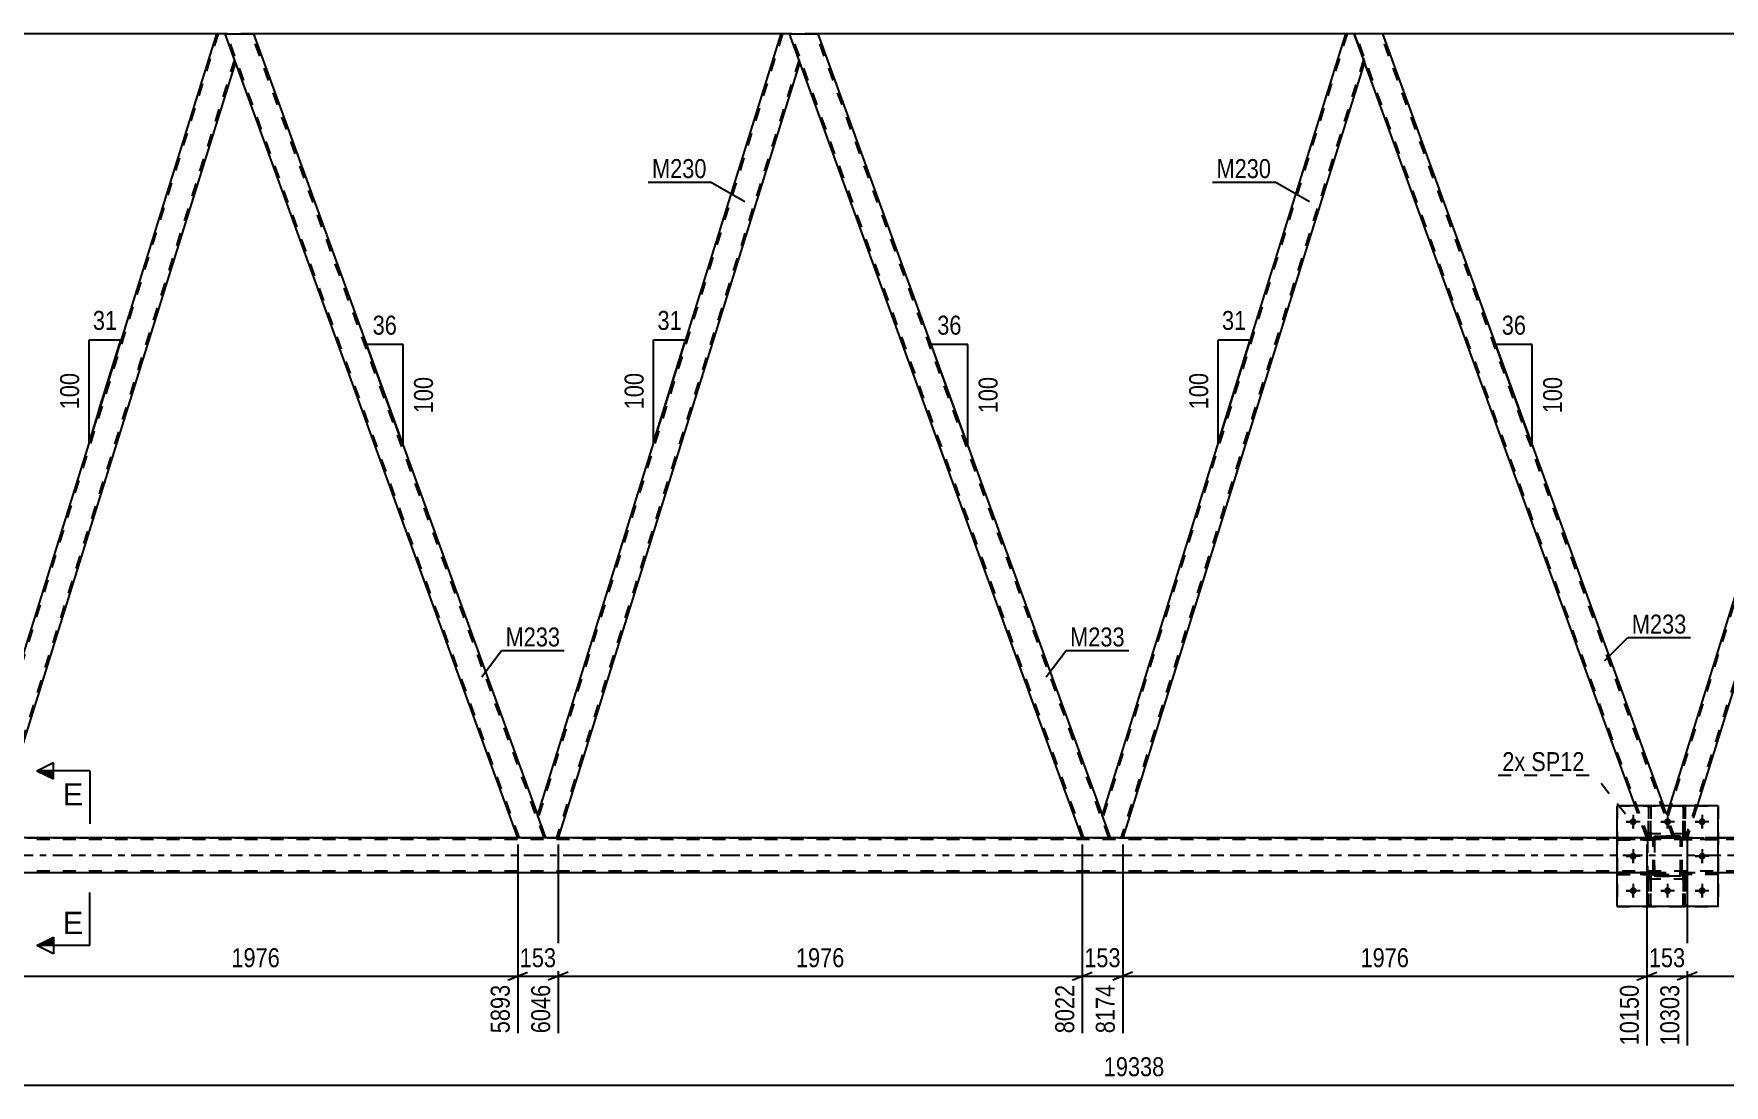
# Model space of a CAD drawing. Header units: millimetres. Extents: x 0 to 841, y 0 to 594.
# Drawn here: x 254.6 to 509.5, y 284.5 to 443 of the extents above; entities that cross this region are included whole.
import ezdxf

# ---------------------------------------------------------------- set-up
doc = ezdxf.new("R2010")
doc.units = ezdxf.units.MM
doc.linetypes.add('DXK_LINE_DOT2', pattern=[3.9198, 1.9599, -1.9599])
doc.linetypes.add('DXK_LINE_DOT3', pattern=[5.9187, 2.979, -0.9799, 0.9799, -0.9799])
doc.styles.add('Arial', font='ARIAL.TTF', dxfattribs={"height": 0.2})
doc.styles.add('Arial Narrow', font='ARIALN.TTF', dxfattribs={"height": 0.2})

# ---------------------------------------------------------------- blocks, each defined once
blk = doc.blocks.new('Bolt-283133386-3273 - 3202')
at = {"color": 1, "linetype": 'Continuous'}
for p, q in [((494.74, 324.2), (495.44, 324.2)), ((495.78, 325.24), (495.78, 324.55)), ((495.78, 323.16), (495.78, 323.86)), ((496.82, 324.2), (496.13, 324.2)), ((499.94, 324.2), (500.64, 324.2)), ((500.98, 325.24), (500.98, 324.55)), ((500.98, 323.16), (500.98, 323.86)), ((502.02, 324.2), (501.33, 324.2)), ((505.14, 324.2), (505.84, 324.2)), ((506.18, 325.24), (506.18, 324.55)), ((506.18, 323.16), (506.18, 323.86)), ((507.22, 324.2), (506.53, 324.2)), ((494.74, 319), (495.44, 319)), ((495.78, 320.04), (495.78, 319.35)), ((495.78, 317.96), (495.78, 318.66)), ((496.82, 319), (496.13, 319)), ((505.14, 319), (505.84, 319)), ((506.18, 320.04), (506.18, 319.35)), ((506.18, 317.96), (506.18, 318.66)), ((507.22, 319), (506.53, 319)), ((494.74, 313.8), (495.44, 313.8)), ((495.78, 314.84), (495.78, 314.15)), ((496.82, 313.8), (496.13, 313.8)), ((499.94, 313.8), (500.64, 313.8)), ((500.98, 314.84), (500.98, 314.15)), ((502.02, 313.8), (501.33, 313.8)), ((505.14, 313.8), (505.84, 313.8)), ((506.18, 314.84), (506.18, 314.15)), ((507.22, 313.8), (506.53, 313.8)), ((495.78, 312.76), (495.78, 313.46)), ((500.98, 312.76), (500.98, 313.46)), ((506.18, 312.76), (506.18, 313.46))]:
    blk.add_line(p, q, dxfattribs=at)
blk = doc.blocks.new('Bolt-283133386-3274 - 3202')
at = {"linetype": 'Continuous'}
for points in [[(496.3, 324.2, -1), (495.26, 324.2, -1)], [(501.5, 324.2, -1), (500.46, 324.2, -1)], [(506.7, 324.2, -1), (505.66, 324.2, -1)], [(496.3, 319, -1), (495.26, 319, -1)], [(506.7, 319, -1), (505.66, 319, -1)], [(496.3, 313.8, -1), (495.26, 313.8, -1)], [(501.5, 313.8, -1), (500.46, 313.8, -1)], [(506.7, 313.8, -1), (505.66, 313.8, -1)]]:
    blk.add_hatch(color=1, dxfattribs=at).paths.add_polyline_path(points)
at = {"color": 1, "linetype": 'Continuous'}
for p, q in [((496.82, 324.2), (494.74, 324.2)), ((495.78, 325.24), (495.78, 323.16)), ((502.02, 324.2), (499.94, 324.2)), ((500.98, 325.24), (500.98, 323.16)), ((507.22, 324.2), (505.14, 324.2)), ((506.18, 325.24), (506.18, 323.16)), ((496.82, 319), (494.74, 319)), ((495.78, 320.04), (495.78, 317.96)), ((507.22, 319), (505.14, 319)), ((506.18, 320.04), (506.18, 317.96)), ((496.82, 313.8), (494.74, 313.8)), ((495.78, 314.84), (495.78, 312.76)), ((502.02, 313.8), (499.94, 313.8)), ((500.98, 314.84), (500.98, 312.76)), ((507.22, 313.8), (505.14, 313.8)), ((506.18, 314.84), (506.18, 312.76))]:
    blk.add_line(p, q, dxfattribs=at)
blk = doc.blocks.new('Part-283133386-3283 - 3202')
at = {"color": 7, "linetype": 'DXK_LINE_DOT2'}
for p, q in [((778.33, 321.54), (103.58, 321.54)), ((237.97, 321.78), (778.33, 321.78)), ((508.58, 321.78), (493.38, 321.78)), ((778.33, 316.74), (103.58, 316.74)), ((508.58, 316.5), (493.38, 316.5))]:
    blk.add_line(p, q, dxfattribs=at)
at = {"color": 2, "linetype": 'Continuous'}
for p, q in [((493.38, 321.78), (253.17, 321.78)), ((663.65, 321.78), (508.58, 321.78)), ((493.38, 316.5), (253.17, 316.5)), ((663.65, 316.5), (508.58, 316.5))]:
    blk.add_line(p, q, dxfattribs=at)
at = {"color": 7, "linetype": 'DXK_LINE_DOT3'}
blk.add_line((103.58, 319.14), (778.33, 319.14), dxfattribs=at)
blk = doc.blocks.new('Part-283133386-3618 - 3202')
at = {"color": 7, "linetype": 'DXK_LINE_DOT2'}
for p, q in [((282.38, 443), (245.57, 324.88)), ((284.86, 439.12), (248.29, 321.78)), ((245.85, 326.6), (245.43, 325.25)), ((250.04, 326.6), (248.54, 321.78)), ((246.69, 321.78), (245.43, 325.25)), ((248.54, 321.78), (246.69, 321.78))]:
    blk.add_line(p, q, dxfattribs=at)
at = {"color": 2, "linetype": 'Continuous'}
for p, q in [((282.13, 443), (245.85, 326.6)), ((283.45, 443), (282.13, 443)), ((285, 438.75), (283.45, 443)), ((285, 438.75), (250.04, 326.6))]:
    blk.add_line(p, q, dxfattribs=at)
blk = doc.blocks.new('Part-283133386-3288 - 3202')
at = {"color": 2, "linetype": 'Continuous'}
for p, q in [((282.13, 443), (202.57, 443)), ((367.27, 443), (287.71, 443)), ((452.4, 443), (372.84, 443)), ((537.53, 443), (457.98, 443))]:
    blk.add_line(p, q, dxfattribs=at)
at = {"color": 7, "linetype": 'DXK_LINE_DOT2'}
for p, q in [((287.71, 443), (282.13, 443)), ((372.84, 443), (367.27, 443)), ((457.98, 443), (452.4, 443))]:
    blk.add_line(p, q, dxfattribs=at)
blk = doc.blocks.new('Part-283133386-3447 - 3202')
at = {"color": 2, "linetype": 'Continuous'}
for p, q in [((503.31, 326.6), (503.31, 326.61)), ((503.31, 326.61), (503.63, 326.61)), ((503.63, 326.6), (503.63, 326.61))]:
    blk.add_line(p, q, dxfattribs=at)
at = {"color": 7, "linetype": 'DXK_LINE_DOT2'}
for p, q in [((503.31, 326.61), (503.31, 321.76)), ((503.31, 322.36), (503.31, 326.6)), ((503.63, 326.61), (503.63, 321.76)), ((503.63, 322.36), (503.63, 326.6)), ((503.31, 321.76), (503.31, 322.36)), ((503.31, 322.36), (503.63, 322.36)), ((503.31, 321.76), (503.31, 321.76)), ((503.63, 321.76), (503.31, 321.76)), ((503.63, 322.36), (503.63, 321.76))]:
    blk.add_line(p, q, dxfattribs=at)
blk = doc.blocks.new('Part-283133386-3449 - 3202')
at = {"color": 7, "linetype": 'DXK_LINE_DOT2'}
for p, q in [((503.63, 316.24), (503.31, 316.24)), ((503.31, 315.64), (503.31, 316.24)), ((503.31, 311.41), (503.31, 316.24)), ((503.63, 316.24), (503.63, 316.24)), ((503.63, 316.24), (503.63, 315.64)), ((503.63, 311.41), (503.63, 316.24)), ((503.63, 315.64), (503.31, 315.64)), ((503.31, 311.41), (503.31, 315.64)), ((503.63, 315.64), (503.63, 311.41)), ((503.63, 311.41), (503.31, 311.41))]:
    blk.add_line(p, q, dxfattribs=at)
blk = doc.blocks.new('Part-283133386-3455 - 3202')
at = {"color": 7, "linetype": 'DXK_LINE_DOT2'}
for p, q in [((503.63, 326.61), (503.31, 326.61)), ((503.31, 326.61), (503.31, 322.36)), ((503.63, 322.36), (503.63, 326.61)), ((503.63, 321.78), (503.63, 326.61)), ((503.31, 323.98), (503.31, 321.76)), ((503.63, 322.36), (503.31, 322.36)), ((503.31, 322.36), (503.31, 321.76)), ((503.63, 321.76), (503.31, 321.76)), ((503.63, 321.78), (503.63, 322.36)), ((503.63, 321.76), (503.63, 321.78)), ((503.63, 321.76), (503.63, 321.78)), ((503.63, 321.76), (503.63, 321.76))]:
    blk.add_line(p, q, dxfattribs=at)
blk = doc.blocks.new('Part-283133386-3457 - 3202')
at = {"color": 7, "linetype": 'DXK_LINE_DOT2'}
for p, q in [((503.31, 316.24), (503.31, 316.24)), ((503.31, 316.24), (503.31, 315.64)), ((503.31, 311.41), (503.31, 316.24)), ((503.31, 316.24), (503.63, 316.24)), ((503.63, 315.64), (503.63, 316.24)), ((503.63, 311.41), (503.63, 316.24)), ((503.31, 315.64), (503.31, 311.41)), ((503.31, 315.64), (503.63, 315.64)), ((503.63, 311.41), (503.63, 315.64)), ((503.31, 311.41), (503.63, 311.41))]:
    blk.add_line(p, q, dxfattribs=at)
blk = doc.blocks.new('Part-283133386-3480 - 3202')
at = {"color": 2, "linetype": 'Continuous'}
for p, q in [((498.11, 326.6), (498.11, 326.61)), ((498.11, 326.61), (498.43, 326.61)), ((498.43, 326.6), (498.43, 326.61))]:
    blk.add_line(p, q, dxfattribs=at)
at = {"color": 7, "linetype": 'DXK_LINE_DOT2'}
for p, q in [((498.11, 326.61), (498.11, 321.76)), ((498.11, 322.36), (498.11, 326.6)), ((498.43, 326.61), (498.43, 321.76)), ((498.43, 322.36), (498.43, 326.6)), ((498.11, 321.76), (498.11, 322.36)), ((498.11, 322.36), (498.43, 322.36)), ((498.11, 321.76), (498.11, 321.76)), ((498.43, 321.76), (498.11, 321.76)), ((498.43, 322.36), (498.43, 321.76))]:
    blk.add_line(p, q, dxfattribs=at)
blk = doc.blocks.new('Part-283133386-3482 - 3202')
at = {"color": 7, "linetype": 'DXK_LINE_DOT2'}
for p, q in [((498.43, 316.24), (498.11, 316.24)), ((498.11, 315.64), (498.11, 316.24)), ((498.11, 311.41), (498.11, 316.24)), ((498.43, 316.24), (498.43, 316.24)), ((498.43, 316.24), (498.43, 315.64)), ((498.43, 311.41), (498.43, 316.24)), ((498.43, 315.64), (498.11, 315.64)), ((498.11, 311.41), (498.11, 315.64)), ((498.43, 315.64), (498.43, 311.41)), ((498.43, 311.41), (498.11, 311.41))]:
    blk.add_line(p, q, dxfattribs=at)
blk = doc.blocks.new('Part-283133386-3603 - 3202')
at = {"color": 7, "linetype": 'DXK_LINE_DOT2'}
for p, q in [((537.79, 443), (500.97, 324.88)), ((540.26, 439.12), (503.69, 321.78)), ((501.25, 326.6), (500.83, 325.25)), ((505.44, 326.6), (503.94, 321.78)), ((502.1, 321.78), (500.83, 325.25)), ((503.94, 321.78), (502.1, 321.78))]:
    blk.add_line(p, q, dxfattribs=at)
at = {"color": 2, "linetype": 'Continuous'}
for p, q in [((537.53, 443), (501.25, 326.6)), ((538.85, 443), (537.53, 443)), ((540.4, 438.75), (538.85, 443)), ((540.4, 438.75), (505.44, 326.6))]:
    blk.add_line(p, q, dxfattribs=at)
blk = doc.blocks.new('Part-283133386-3488 - 3202')
at = {"color": 7, "linetype": 'DXK_LINE_DOT2'}
for p, q in [((498.43, 326.61), (498.11, 326.61)), ((498.11, 326.61), (498.11, 322.36)), ((498.11, 326.61), (498.11, 321.76)), ((498.43, 322.36), (498.43, 326.61)), ((498.43, 321.76), (498.43, 323.98)), ((498.43, 322.36), (498.11, 322.36)), ((498.11, 322.36), (498.11, 321.76)), ((498.43, 321.76), (498.11, 321.76)), ((498.43, 321.76), (498.43, 322.36)), ((498.43, 321.76), (498.43, 321.76))]:
    blk.add_line(p, q, dxfattribs=at)
blk = doc.blocks.new('Part-283133386-3490 - 3202')
at = {"color": 7, "linetype": 'DXK_LINE_DOT2'}
for p, q in [((498.11, 316.24), (498.11, 316.24)), ((498.11, 316.24), (498.11, 315.64)), ((498.11, 311.41), (498.11, 316.24)), ((498.11, 316.24), (498.43, 316.24)), ((498.43, 315.64), (498.43, 316.24)), ((498.43, 311.41), (498.43, 316.24)), ((498.11, 315.64), (498.11, 311.41)), ((498.11, 315.64), (498.43, 315.64)), ((498.43, 311.41), (498.43, 315.64)), ((498.11, 311.41), (498.43, 311.41))]:
    blk.add_line(p, q, dxfattribs=at)
blk = doc.blocks.new('Part-283133386-3504 - 3202')
at = {"color": 7, "linetype": 'DXK_LINE_DOT2'}
for p, q in [((493.38, 326.6), (508.58, 326.6)), ((493.38, 326.6), (493.38, 311.4)), ((508.58, 326.6), (508.58, 311.4)), ((493.38, 311.4), (508.58, 311.4))]:
    blk.add_line(p, q, dxfattribs=at)
blk = doc.blocks.new('Part-283133386-3509 - 3202')
at = {"color": 2, "linetype": 'Continuous'}
for p, q in [((508.58, 326.6), (493.38, 326.6)), ((493.38, 311.4), (493.38, 326.6)), ((508.58, 311.4), (508.58, 326.6)), ((508.58, 311.4), (493.38, 311.4))]:
    blk.add_line(p, q, dxfattribs=at)
blk = doc.blocks.new('Part-283133386-3510 - 3202')
at = {"color": 7, "linetype": 'DXK_LINE_DOT2'}
for p, q in [((503.18, 321.45), (503.18, 321.77)), ((503.18, 321.77), (508.58, 321.77)), ((503.18, 321.45), (503.18, 321.77)), ((508.58, 321.45), (503.18, 321.45)), ((503.78, 321.45), (503.78, 321.77)), ((508.58, 321.77), (508.58, 321.45))]:
    blk.add_line(p, q, dxfattribs=at)
blk = doc.blocks.new('Part-283133386-3511 - 3202')
at = {"color": 7, "linetype": 'DXK_LINE_DOT2'}
for p, q in [((503.18, 316.25), (503.18, 316.57)), ((503.18, 316.57), (508.58, 316.57)), ((503.18, 316.25), (503.18, 316.57)), ((508.58, 316.25), (503.18, 316.25)), ((503.78, 316.25), (503.78, 316.57)), ((508.58, 316.57), (508.58, 316.25))]:
    blk.add_line(p, q, dxfattribs=at)
blk = doc.blocks.new('Part-283133386-3512 - 3202')
at = {"color": 7, "linetype": 'DXK_LINE_DOT2'}
for p, q in [((498.43, 321.77), (493.38, 321.77)), ((493.38, 321.77), (493.38, 321.45)), ((493.38, 321.45), (498.78, 321.45)), ((498.78, 321.77), (498.18, 321.77)), ((498.18, 321.45), (498.18, 321.77)), ((498.18, 321.45), (498.78, 321.45)), ((498.78, 321.45), (498.78, 321.77)), ((498.78, 321.45), (498.78, 321.77))]:
    blk.add_line(p, q, dxfattribs=at)
blk = doc.blocks.new('Part-283133386-3513 - 3202')
at = {"color": 7, "linetype": 'DXK_LINE_DOT2'}
for p, q in [((498.78, 316.57), (493.38, 316.57)), ((493.38, 316.57), (493.38, 316.25)), ((493.38, 316.25), (498.78, 316.25)), ((498.18, 316.57), (498.78, 316.57)), ((498.18, 316.25), (498.18, 316.57)), ((498.18, 316.25), (498.78, 316.25)), ((498.78, 316.25), (498.78, 316.57)), ((498.78, 316.25), (498.78, 316.57))]:
    blk.add_line(p, q, dxfattribs=at)
blk = doc.blocks.new('Part-283133386-3518 - 3202')
at = {"color": 7, "linetype": 'DXK_LINE_DOT2'}
for p, q in [((503.78, 321.77), (503.18, 321.77)), ((503.18, 321.77), (508.58, 321.77)), ((503.18, 321.45), (503.18, 321.77)), ((503.18, 321.45), (503.18, 321.77)), ((503.78, 321.45), (503.18, 321.45)), ((508.58, 321.45), (503.18, 321.45)), ((503.78, 321.45), (503.78, 321.77)), ((508.58, 321.77), (508.58, 321.45))]:
    blk.add_line(p, q, dxfattribs=at)
blk = doc.blocks.new('Part-283133386-3519 - 3202')
at = {"color": 7, "linetype": 'DXK_LINE_DOT2'}
for p, q in [((503.78, 316.57), (503.18, 316.57)), ((503.18, 316.57), (508.58, 316.57)), ((503.18, 316.25), (503.18, 316.57)), ((503.18, 316.25), (503.18, 316.57)), ((503.78, 316.25), (503.18, 316.25)), ((508.58, 316.25), (503.18, 316.25)), ((503.78, 316.25), (503.78, 316.57)), ((508.58, 316.57), (508.58, 316.25))]:
    blk.add_line(p, q, dxfattribs=at)
blk = doc.blocks.new('Part-283133386-3520 - 3202')
at = {"color": 7, "linetype": 'DXK_LINE_DOT2'}
for p, q in [((498.78, 321.77), (493.38, 321.77)), ((493.38, 321.77), (493.38, 321.45)), ((498.78, 321.45), (493.38, 321.45)), ((498.18, 321.45), (498.18, 321.77)), ((498.78, 321.45), (498.78, 321.77)), ((498.78, 321.45), (498.78, 321.77))]:
    blk.add_line(p, q, dxfattribs=at)
blk = doc.blocks.new('Part-283133386-3521 - 3202')
at = {"color": 7, "linetype": 'DXK_LINE_DOT2'}
for p, q in [((498.78, 316.57), (493.38, 316.57)), ((493.38, 316.57), (493.38, 316.25)), ((498.78, 316.25), (493.38, 316.25)), ((498.18, 316.25), (498.18, 316.57)), ((498.78, 316.25), (498.78, 316.57)), ((498.78, 316.25), (498.78, 316.57))]:
    blk.add_line(p, q, dxfattribs=at)
blk = doc.blocks.new('Part-283133386-3526 - 3202')
at = {"color": 7, "linetype": 'DXK_LINE_DOT2'}
for p, q in [((498.78, 321.52), (498.82, 321.71)), ((498.82, 321.71), (498.78, 321.52)), ((498.78, 316.48), (498.78, 321.52)), ((498.78, 321.52), (498.78, 321.52)), ((498.78, 316.48), (498.78, 321.52)), ((499.02, 321.52), (499.04, 321.62)), ((499.04, 321.62), (499.02, 321.52)), ((499.02, 316.48), (499.02, 321.52)), ((499.02, 321.52), (499.02, 321.52)), ((499.02, 321.52), (499.02, 316.48)), ((499.04, 321.62), (499.1, 321.69)), ((499.1, 321.69), (499.04, 321.62)), ((499.08, 321.97), (499.26, 322)), ((499.26, 322), (499.08, 321.97)), ((499.1, 321.69), (499.17, 321.75)), ((499.26, 321.76), (499.17, 321.75)), ((499.26, 322), (502.7, 322)), ((499.26, 322), (499.26, 322)), ((499.26, 322), (502.7, 322)), ((499.26, 321.76), (502.7, 321.76)), ((499.26, 321.76), (499.26, 321.76)), ((499.26, 321.76), (502.7, 321.76)), ((502.7, 322), (502.7, 322)), ((502.7, 322), (502.89, 321.97)), ((502.89, 321.97), (502.7, 322)), ((502.7, 321.76), (502.7, 321.76)), ((502.7, 321.76), (502.8, 321.75)), ((502.8, 321.75), (502.7, 321.76)), ((502.8, 321.75), (502.87, 321.69)), ((502.87, 321.69), (502.8, 321.75)), ((502.87, 321.69), (502.93, 321.62)), ((502.93, 321.62), (502.87, 321.69)), ((502.93, 321.62), (502.94, 321.52)), ((502.94, 321.52), (502.93, 321.62)), ((502.94, 316.48), (502.94, 321.52)), ((502.94, 321.52), (502.94, 321.52)), ((502.94, 316.48), (502.94, 321.52)), ((503.15, 321.71), (503.18, 321.52)), ((503.18, 321.52), (503.15, 321.71)), ((503.18, 316.48), (503.18, 321.52)), ((503.18, 321.52), (503.18, 321.52)), ((503.18, 316.48), (503.18, 321.52)), ((498.78, 316.48), (498.78, 316.48)), ((498.82, 316.3), (498.78, 316.48)), ((498.78, 316.48), (498.82, 316.3)), ((499.02, 316.48), (499.02, 316.48)), ((499.04, 316.39), (499.02, 316.48)), ((499.02, 316.48), (499.04, 316.39)), ((499.1, 316.31), (499.04, 316.39)), ((499.04, 316.39), (499.1, 316.31)), ((499.17, 316.26), (499.1, 316.31)), ((499.1, 316.31), (499.17, 316.26)), ((499.26, 316.24), (499.17, 316.26)), ((499.17, 316.26), (499.26, 316.24)), ((499.26, 316.24), (502.7, 316.24)), ((499.26, 316.24), (499.26, 316.24)), ((499.26, 316.24), (502.7, 316.24)), ((502.8, 316.26), (502.7, 316.24)), ((502.7, 316.24), (502.7, 316.24)), ((502.87, 316.31), (502.8, 316.26)), ((502.93, 316.39), (502.87, 316.31)), ((502.87, 316.31), (502.93, 316.39)), ((502.94, 316.48), (502.93, 316.39)), ((502.93, 316.39), (502.94, 316.48)), ((502.94, 316.48), (502.94, 316.48)), ((503.18, 316.48), (503.15, 316.3)), ((503.15, 316.3), (503.18, 316.48)), ((503.18, 316.48), (503.18, 316.48)), ((499.26, 316), (499.08, 316.04)), ((499.08, 316.04), (499.26, 316)), ((499.26, 316), (502.7, 316)), ((499.26, 316), (499.26, 316)), ((502.7, 316), (499.26, 316)), ((502.89, 316.04), (502.7, 316)), ((502.7, 316), (502.89, 316.04)), ((502.7, 316), (502.7, 316))]:
    blk.add_line(p, q, dxfattribs=at)
at = {"color": 7, "linetype": 'DXK_LINE_DOT3'}
blk.add_line((500.98, 319), (500.98, 319), dxfattribs=at)
at = {"color": 7, "linetype": 'DXK_LINE_DOT2'}
for centre, start, end in [((499.26, 321.52), 112.5, 157.5), ((499.26, 321.52), 112.5, 157.5), ((502.7, 321.52), 22.5, 67.5), ((502.7, 321.52), 22.5, 67.5), ((499.26, 316.48), 202.5, 247.5), ((499.26, 316.48), 202.5, 247.5), ((502.7, 316.48), 292.5, 337.5), ((502.7, 316.48), 292.5, 337.5)]:
    blk.add_arc(centre, 0.48, start, end, dxfattribs=at)
blk = doc.blocks.new('Part-283133386-3529 - 3202')
at = {"color": 7, "linetype": 'DXK_LINE_DOT2'}
for p, q in [((497.98, 315.61), (497.98, 322.41)), ((497.98, 322.41), (503.98, 322.41)), ((503.98, 315.61), (503.98, 322.41)), ((497.98, 315.61), (503.98, 315.61))]:
    blk.add_line(p, q, dxfattribs=at)
blk = doc.blocks.new('Part-283133386-3532 - 3202')
at = {"color": 7, "linetype": 'DXK_LINE_DOT2'}
for p, q in [((497.98, 315.61), (497.98, 322.41)), ((497.98, 322.41), (503.98, 322.41)), ((503.98, 315.61), (503.98, 322.41)), ((497.98, 315.61), (503.98, 315.61))]:
    blk.add_line(p, q, dxfattribs=at)
blk = doc.blocks.new('Part-283133386-3533 - 3202')
at = {"color": 7, "linetype": 'DXK_LINE_DOT2'}
for p, q in [((498.78, 321.52), (498.82, 321.71)), ((498.82, 321.71), (498.78, 321.52)), ((498.78, 316.48), (498.78, 321.52)), ((498.78, 321.52), (498.78, 321.52)), ((498.78, 316.48), (498.78, 321.52)), ((499.02, 321.52), (499.04, 321.62)), ((499.04, 321.62), (499.02, 321.52)), ((499.02, 316.48), (499.02, 321.52)), ((499.02, 321.52), (499.02, 321.52)), ((499.02, 321.52), (499.02, 316.48)), ((499.04, 321.62), (499.1, 321.69)), ((499.1, 321.69), (499.04, 321.62)), ((499.08, 321.97), (499.26, 322)), ((499.26, 322), (499.08, 321.97)), ((499.1, 321.69), (499.17, 321.75)), ((499.26, 321.76), (499.17, 321.75)), ((502.7, 322), (499.26, 322)), ((499.26, 322), (499.26, 322)), ((499.26, 322), (502.7, 322)), ((499.26, 321.76), (502.7, 321.76)), ((499.26, 321.76), (499.26, 321.76)), ((499.26, 321.76), (502.7, 321.76)), ((502.7, 322), (502.7, 322)), ((502.7, 322), (502.89, 321.97)), ((502.89, 321.97), (502.7, 322)), ((502.7, 321.76), (502.7, 321.76)), ((502.7, 321.76), (502.8, 321.75)), ((502.8, 321.75), (502.7, 321.76)), ((502.8, 321.75), (502.87, 321.69)), ((502.87, 321.69), (502.8, 321.75)), ((502.87, 321.69), (502.93, 321.62)), ((502.93, 321.62), (502.87, 321.69)), ((502.93, 321.62), (502.94, 321.52)), ((502.94, 321.52), (502.93, 321.62)), ((502.94, 316.48), (502.94, 321.52)), ((502.94, 321.52), (502.94, 321.52)), ((502.94, 316.48), (502.94, 321.52)), ((503.15, 321.71), (503.18, 321.52)), ((503.18, 321.52), (503.15, 321.71)), ((503.18, 316.48), (503.18, 321.52)), ((503.18, 321.52), (503.18, 321.52)), ((503.18, 316.48), (503.18, 321.52)), ((498.78, 316.48), (498.78, 316.48)), ((498.82, 316.3), (498.78, 316.48)), ((498.78, 316.48), (498.82, 316.3)), ((499.02, 316.48), (499.02, 316.48)), ((499.04, 316.39), (499.02, 316.48)), ((499.02, 316.48), (499.04, 316.39)), ((499.1, 316.31), (499.04, 316.39)), ((499.04, 316.39), (499.1, 316.31)), ((499.17, 316.26), (499.1, 316.31)), ((499.1, 316.31), (499.17, 316.26)), ((499.26, 316.24), (499.17, 316.26)), ((499.17, 316.26), (499.26, 316.24)), ((499.26, 316.24), (502.7, 316.24)), ((499.26, 316.24), (499.26, 316.24)), ((499.26, 316.24), (502.7, 316.24)), ((502.8, 316.26), (502.7, 316.24)), ((502.7, 316.24), (502.7, 316.24)), ((502.87, 316.31), (502.8, 316.26)), ((502.93, 316.39), (502.87, 316.31)), ((502.87, 316.31), (502.93, 316.39)), ((502.94, 316.48), (502.93, 316.39)), ((502.93, 316.39), (502.94, 316.48)), ((502.94, 316.48), (502.94, 316.48)), ((503.18, 316.48), (503.15, 316.3)), ((503.15, 316.3), (503.18, 316.48)), ((503.18, 316.48), (503.18, 316.48)), ((499.26, 316), (499.08, 316.04)), ((499.08, 316.04), (499.26, 316)), ((499.26, 316), (502.7, 316)), ((499.26, 316), (499.26, 316)), ((502.7, 316), (499.26, 316)), ((502.89, 316.04), (502.7, 316)), ((502.7, 316), (502.89, 316.04)), ((502.7, 316), (502.7, 316))]:
    blk.add_line(p, q, dxfattribs=at)
at = {"color": 7, "linetype": 'DXK_LINE_DOT3'}
blk.add_line((500.98, 319), (500.98, 319), dxfattribs=at)
at = {"color": 7, "linetype": 'DXK_LINE_DOT2'}
for centre, start, end in [((499.26, 321.52), 112.5, 157.5), ((499.26, 321.52), 112.5, 157.5), ((502.7, 321.52), 22.5, 67.5), ((502.7, 321.52), 22.5, 67.5), ((499.26, 316.48), 202.5, 247.5), ((499.26, 316.48), 202.5, 247.5), ((502.7, 316.48), 292.5, 337.5), ((502.7, 316.48), 292.5, 337.5)]:
    blk.add_arc(centre, 0.48, start, end, dxfattribs=at)
blk = doc.blocks.new('Part-283133386-3568 - 3202')
at = {"color": 2, "linetype": 'Continuous'}
for p, q in [((457.97, 443), (453.72, 443)), ((457.97, 443), (500.34, 326.6)), ((496.08, 326.6), (455.27, 438.75))]:
    blk.add_line(p, q, dxfattribs=at)
at = {"color": 7, "linetype": 'DXK_LINE_DOT2'}
for p, q in [((453.72, 443), (455.27, 438.75)), ((498.09, 321.78), (453.97, 443)), ((501.84, 321.78), (457.72, 443)), ((497.84, 321.78), (496.08, 326.6)), ((502.1, 321.78), (500.34, 326.6)), ((502.1, 321.78), (497.84, 321.78))]:
    blk.add_line(p, q, dxfattribs=at)
blk = doc.blocks.new('Part-283133386-3573 - 3202')
at = {"color": 2, "linetype": 'Continuous'}
for p, q in [((368.58, 443), (372.84, 443)), ((372.84, 443), (415.7, 325.25)), ((412.7, 321.78), (370.13, 438.75))]:
    blk.add_line(p, q, dxfattribs=at)
at = {"color": 7, "linetype": 'DXK_LINE_DOT2'}
for p, q in [((370.13, 438.75), (368.58, 443)), ((412.96, 321.78), (368.84, 443)), ((416.71, 321.78), (372.59, 443)), ((416.96, 321.78), (415.7, 325.25)), ((416.96, 321.78), (412.7, 321.78))]:
    blk.add_line(p, q, dxfattribs=at)
blk = doc.blocks.new('Part-283133386-3578 - 3202')
at = {"color": 2, "linetype": 'Continuous'}
for p, q in [((283.45, 443), (287.71, 443)), ((287.71, 443), (330.56, 325.25)), ((327.57, 321.78), (285, 438.75))]:
    blk.add_line(p, q, dxfattribs=at)
at = {"color": 7, "linetype": 'DXK_LINE_DOT2'}
for p, q in [((285, 438.75), (283.45, 443)), ((327.83, 321.78), (283.71, 443)), ((331.57, 321.78), (287.45, 443)), ((331.83, 321.78), (330.56, 325.25)), ((331.83, 321.78), (327.57, 321.78))]:
    blk.add_line(p, q, dxfattribs=at)
blk = doc.blocks.new('Part-283133386-3608 - 3202')
at = {"color": 2, "linetype": 'Continuous'}
for p, q in [((452.4, 443), (415.7, 325.25)), ((453.72, 443), (452.4, 443)), ((455.27, 438.75), (453.72, 443)), ((455.27, 438.75), (418.81, 321.78)), ((416.96, 321.78), (415.7, 325.25))]:
    blk.add_line(p, q, dxfattribs=at)
at = {"color": 7, "linetype": 'DXK_LINE_DOT2'}
for p, q in [((452.65, 443), (415.83, 324.88)), ((455.13, 439.12), (418.55, 321.78)), ((418.81, 321.78), (416.96, 321.78))]:
    blk.add_line(p, q, dxfattribs=at)
blk = doc.blocks.new('Part-283133386-3613 - 3202')
at = {"color": 2, "linetype": 'Continuous'}
for p, q in [((367.27, 443), (330.56, 325.25)), ((368.58, 443), (367.27, 443)), ((370.13, 438.75), (368.58, 443)), ((370.13, 438.75), (333.67, 321.78)), ((331.83, 321.78), (330.56, 325.25))]:
    blk.add_line(p, q, dxfattribs=at)
at = {"color": 7, "linetype": 'DXK_LINE_DOT2'}
for p, q in [((367.52, 443), (330.7, 324.88)), ((370, 439.12), (333.42, 321.78)), ((333.67, 321.78), (331.83, 321.78))]:
    blk.add_line(p, q, dxfattribs=at)
blk = doc.blocks.new('StraightDimension-283133386-23037 - 3202')
at = {"color": 7, "linetype": 'Continuous'}
for p, q in [((412.7, 320.78), (412.7, 292.31)), ((418.81, 320.78), (418.81, 292.31)), ((411.2, 300.32), (414.2, 301.52)), ((412.7, 300.92), (418.81, 300.92)), ((420.31, 301.52), (417.31, 300.32))]:
    blk.add_line(p, q, dxfattribs=at)
at = {"color": 0}
blk.add_wipeout([(419.1, 301.67), (419.1, 305.87), (412.41, 305.87), (412.41, 301.67)], dxfattribs=at)
at = {"color": 0, "linetype": 'Continuous'}
blk.add_wipeout([(418.21, 300.22), (414.01, 300.22), (414.01, 291.71), (418.21, 291.71)], dxfattribs=at)
at = {"color": 3, "style": 'Arial Narrow'}
blk.add_text('153', height=2.863, dxfattribs=at).set_placement((413.01, 302.27))
at = {"color": 3, "linetype": 'Continuous', "style": 'Arial Narrow'}
blk.add_text('8174', height=2.863, rotation=90.0002, dxfattribs=at).set_placement((417.61, 292.31))
blk = doc.blocks.new('AngleDimension-283133386-22929 - 3202')
at = {"color": 7, "linetype": 'Continuous'}
for p, q in [((479.88, 382.82), (475.03, 396.14)), ((480.57, 396.14), (475.03, 396.14)), ((480.57, 380.92), (475.03, 396.14)), ((480.57, 380.92), (480.57, 396.14))]:
    blk.add_line(p, q, dxfattribs=at)
at = {"color": 0}
for points in [[(480.23, 397.04), (480.23, 401.24), (475.37, 401.24), (475.37, 397.04)], [(485.67, 391.87), (481.47, 391.87), (481.47, 385.19), (485.67, 385.19)]]:
    blk.add_wipeout(points, dxfattribs=at)
at = {"color": 3, "style": 'Arial Narrow'}
blk.add_text('36', height=2.863, dxfattribs=at).set_placement((475.97, 397.64))
blk.add_text('100', height=2.863, rotation=90.0002, dxfattribs=at).set_placement((485.07, 385.79))
blk = doc.blocks.new('AngleDimension-283133386-22899 - 3202')
at = {"color": 7, "linetype": 'Continuous'}
for p, q in [((433.2, 396.86), (438.02, 396.86)), ((433.2, 381.4), (438.02, 396.86)), ((433.2, 381.4), (433.2, 396.86)), ((434.7, 386.22), (438.02, 396.86))]:
    blk.add_line(p, q, dxfattribs=at)
at = {"color": 0}
for points in [[(438.04, 397.76), (438.04, 401.96), (433.18, 401.96), (433.18, 397.76)], [(432.3, 392.47), (428.1, 392.47), (428.1, 385.79), (432.3, 385.79)]]:
    blk.add_wipeout(points, dxfattribs=at)
at = {"color": 3, "style": 'Arial Narrow'}
blk.add_text('31', height=2.863, dxfattribs=at).set_placement((433.78, 398.36))
blk.add_text('100', height=2.863, rotation=90.0002, dxfattribs=at).set_placement((431.7, 386.39))
blk = doc.blocks.new('AngleDimension-283133386-22901 - 3202')
at = {"color": 7, "linetype": 'Continuous'}
for p, q in [((394.74, 382.82), (389.9, 396.14)), ((395.44, 396.14), (389.9, 396.14)), ((395.44, 380.92), (389.9, 396.14)), ((395.44, 380.92), (395.44, 396.14))]:
    blk.add_line(p, q, dxfattribs=at)
at = {"color": 0}
for points in [[(395.09, 397.04), (395.09, 401.24), (390.24, 401.24), (390.24, 397.04)], [(400.54, 391.87), (396.34, 391.87), (396.34, 385.19), (400.54, 385.19)]]:
    blk.add_wipeout(points, dxfattribs=at)
at = {"color": 3, "style": 'Arial Narrow'}
blk.add_text('36', height=2.863, dxfattribs=at).set_placement((390.84, 397.64))
blk.add_text('100', height=2.863, rotation=90.0002, dxfattribs=at).set_placement((399.94, 385.79))
blk = doc.blocks.new('StraightDimension-283133386-23038 - 3202')
at = {"color": 7, "linetype": 'Continuous'}
for p, q in [((333.67, 320.78), (333.67, 292.31)), ((412.7, 320.78), (412.7, 292.31)), ((335.17, 301.52), (332.17, 300.32)), ((333.67, 300.92), (412.7, 300.92)), ((411.2, 300.32), (414.2, 301.52))]:
    blk.add_line(p, q, dxfattribs=at)
at = {"color": 0}
blk.add_wipeout([(377.44, 301.67), (377.44, 305.87), (368.93, 305.87), (368.93, 301.67)], dxfattribs=at)
at = {"color": 0, "linetype": 'Continuous'}
blk.add_wipeout([(412.1, 300.22), (407.9, 300.22), (407.9, 291.71), (412.1, 291.71)], dxfattribs=at)
at = {"color": 3, "style": 'Arial Narrow'}
blk.add_text('1976', height=2.863, dxfattribs=at).set_placement((369.53, 302.27))
at = {"color": 3, "linetype": 'Continuous', "style": 'Arial Narrow'}
blk.add_text('8022', height=2.863, rotation=90.0002, dxfattribs=at).set_placement((411.5, 292.31))
blk = doc.blocks.new('AngleDimension-283133386-22873 - 3202')
at = {"color": 7, "linetype": 'Continuous'}
for p, q in [((309.61, 382.82), (304.76, 396.14)), ((310.3, 396.14), (304.76, 396.14)), ((310.3, 380.92), (304.76, 396.14)), ((310.3, 380.92), (310.3, 396.14))]:
    blk.add_line(p, q, dxfattribs=at)
at = {"color": 0}
for points in [[(309.96, 397.04), (309.96, 401.24), (305.1, 401.24), (305.1, 397.04)], [(315.4, 391.87), (311.2, 391.87), (311.2, 385.19), (315.4, 385.19)]]:
    blk.add_wipeout(points, dxfattribs=at)
at = {"color": 3, "style": 'Arial Narrow'}
blk.add_text('36', height=2.863, dxfattribs=at).set_placement((305.7, 397.64))
blk.add_text('100', height=2.863, rotation=90.0002, dxfattribs=at).set_placement((314.8, 385.79))
blk = doc.blocks.new('StraightDimension-283133386-23039 - 3202')
at = {"color": 7, "linetype": 'Continuous'}
for p, q in [((327.57, 320.78), (327.57, 292.31)), ((333.67, 320.78), (333.67, 292.31)), ((326.07, 300.32), (329.07, 301.52)), ((327.57, 300.92), (333.67, 300.92)), ((335.17, 301.52), (332.17, 300.32))]:
    blk.add_line(p, q, dxfattribs=at)
at = {"color": 0}
blk.add_wipeout([(333.96, 301.67), (333.96, 305.87), (327.28, 305.87), (327.28, 301.67)], dxfattribs=at)
at = {"color": 0, "linetype": 'Continuous'}
blk.add_wipeout([(333.07, 300.22), (328.87, 300.22), (328.87, 291.71), (333.07, 291.71)], dxfattribs=at)
at = {"color": 3, "style": 'Arial Narrow'}
blk.add_text('153', height=2.863, dxfattribs=at).set_placement((327.88, 302.27))
at = {"color": 3, "linetype": 'Continuous', "style": 'Arial Narrow'}
blk.add_text('6046', height=2.863, rotation=90.0002, dxfattribs=at).set_placement((332.47, 292.31))
blk = doc.blocks.new('StraightDimension-283133386-22723 - 3202')
at = {"color": 7, "linetype": 'Continuous'}
blk.add_line((51.85, 284.48), (789.19, 284.48), dxfattribs=at)
at = {"color": 0}
blk.add_wipeout([(425.69, 285.23), (425.69, 289.43), (415.35, 289.43), (415.35, 285.23)], dxfattribs=at)
at = {"color": 3, "style": 'Arial Narrow'}
blk.add_text('19338', height=2.863, dxfattribs=at).set_placement((415.95, 285.83))
blk = doc.blocks.new('AngleDimension-283133386-22843 - 3202')
at = {"color": 7, "linetype": 'Continuous'}
for p, q in [((262.93, 396.86), (267.75, 396.86)), ((262.93, 381.4), (267.75, 396.86)), ((262.93, 381.4), (262.93, 396.86)), ((264.43, 386.22), (267.75, 396.86))]:
    blk.add_line(p, q, dxfattribs=at)
at = {"color": 0}
for points in [[(267.77, 397.76), (267.77, 401.96), (262.91, 401.96), (262.91, 397.76)], [(262.03, 392.47), (257.83, 392.47), (257.83, 385.79), (262.03, 385.79)]]:
    blk.add_wipeout(points, dxfattribs=at)
at = {"color": 3, "style": 'Arial Narrow'}
blk.add_text('31', height=2.863, dxfattribs=at).set_placement((263.51, 398.36))
blk.add_text('100', height=2.863, rotation=90.0002, dxfattribs=at).set_placement((261.43, 386.39))
blk = doc.blocks.new('AngleDimension-283133386-22871 - 3202')
at = {"color": 7, "linetype": 'Continuous'}
for p, q in [((348.06, 396.86), (352.88, 396.86)), ((348.06, 381.4), (352.88, 396.86)), ((348.06, 381.4), (348.06, 396.86)), ((349.57, 386.22), (352.88, 396.86))]:
    blk.add_line(p, q, dxfattribs=at)
at = {"color": 0}
for points in [[(352.9, 397.76), (352.9, 401.96), (348.05, 401.96), (348.05, 397.76)], [(347.16, 392.47), (342.96, 392.47), (342.96, 385.79), (347.16, 385.79)]]:
    blk.add_wipeout(points, dxfattribs=at)
at = {"color": 3, "style": 'Arial Narrow'}
blk.add_text('31', height=2.863, dxfattribs=at).set_placement((348.65, 398.36))
blk.add_text('100', height=2.863, rotation=90.0002, dxfattribs=at).set_placement((346.56, 386.39))
blk = doc.blocks.new('StraightDimension-283133386-23034 - 3202')
at = {"color": 7, "linetype": 'Continuous'}
for p, q in [((503.94, 320.78), (503.94, 290.48)), ((582.97, 320.78), (582.97, 290.48)), ((505.44, 301.52), (502.44, 300.32)), ((503.94, 300.92), (582.97, 300.92)), ((581.47, 300.32), (584.47, 301.52))]:
    blk.add_line(p, q, dxfattribs=at)
at = {"color": 0}
blk.add_wipeout([(547.71, 301.67), (547.71, 305.87), (539.2, 305.87), (539.2, 301.67)], dxfattribs=at)
at = {"color": 0, "linetype": 'Continuous'}
blk.add_wipeout([(582.37, 300.22), (578.17, 300.22), (578.17, 289.88), (582.37, 289.88)], dxfattribs=at)
at = {"color": 3, "style": 'Arial Narrow'}
blk.add_text('1976', height=2.863, dxfattribs=at).set_placement((539.8, 302.27))
at = {"color": 3, "linetype": 'Continuous', "style": 'Arial Narrow'}
blk.add_text('12279', height=2.863, rotation=90.0002, dxfattribs=at).set_placement((581.77, 290.48))
blk = doc.blocks.new('StraightDimension-283133386-23035 - 3202')
at = {"color": 7, "linetype": 'Continuous'}
for p, q in [((497.84, 320.78), (497.84, 290.48)), ((503.94, 320.78), (503.94, 290.48)), ((496.34, 300.32), (499.34, 301.52)), ((497.84, 300.92), (503.94, 300.92)), ((505.44, 301.52), (502.44, 300.32))]:
    blk.add_line(p, q, dxfattribs=at)
at = {"color": 0}
blk.add_wipeout([(504.23, 301.67), (504.23, 305.87), (497.55, 305.87), (497.55, 301.67)], dxfattribs=at)
at = {"color": 0, "linetype": 'Continuous'}
blk.add_wipeout([(503.34, 300.22), (499.14, 300.22), (499.14, 289.88), (503.34, 289.88)], dxfattribs=at)
at = {"color": 3, "style": 'Arial Narrow'}
blk.add_text('153', height=2.863, dxfattribs=at).set_placement((498.15, 302.27))
at = {"color": 3, "linetype": 'Continuous', "style": 'Arial Narrow'}
blk.add_text('10303', height=2.863, rotation=90.0002, dxfattribs=at).set_placement((502.74, 290.48))
blk = doc.blocks.new('StraightDimension-283133386-23036 - 3202')
at = {"color": 7, "linetype": 'Continuous'}
for p, q in [((418.81, 320.78), (418.81, 292.31)), ((497.84, 320.78), (497.84, 290.48)), ((420.31, 301.52), (417.31, 300.32)), ((418.81, 300.92), (497.84, 300.92)), ((496.34, 300.32), (499.34, 301.52))]:
    blk.add_line(p, q, dxfattribs=at)
at = {"color": 0}
blk.add_wipeout([(462.58, 301.67), (462.58, 305.87), (454.07, 305.87), (454.07, 301.67)], dxfattribs=at)
at = {"color": 0, "linetype": 'Continuous'}
blk.add_wipeout([(497.24, 300.22), (493.04, 300.22), (493.04, 289.88), (497.24, 289.88)], dxfattribs=at)
at = {"color": 3, "style": 'Arial Narrow'}
blk.add_text('1976', height=2.863, dxfattribs=at).set_placement((454.67, 302.27))
at = {"color": 3, "linetype": 'Continuous', "style": 'Arial Narrow'}
blk.add_text('10150', height=2.863, rotation=90.0002, dxfattribs=at).set_placement((496.64, 290.48))
blk = doc.blocks.new('StraightDimension-283133386-23040 - 3202')
at = {"color": 7, "linetype": 'Continuous'}
for p, q in [((248.54, 320.78), (248.54, 292.31)), ((327.57, 320.78), (327.57, 292.31)), ((250.04, 301.52), (247.04, 300.32)), ((248.54, 300.92), (327.57, 300.92)), ((326.07, 300.32), (329.07, 301.52))]:
    blk.add_line(p, q, dxfattribs=at)
at = {"color": 0}
blk.add_wipeout([(292.31, 301.67), (292.31, 305.87), (283.8, 305.87), (283.8, 301.67)], dxfattribs=at)
at = {"color": 0, "linetype": 'Continuous'}
blk.add_wipeout([(326.97, 300.22), (322.77, 300.22), (322.77, 291.71), (326.97, 291.71)], dxfattribs=at)
at = {"color": 3, "style": 'Arial Narrow'}
blk.add_text('1976', height=2.863, dxfattribs=at).set_placement((284.4, 302.27))
at = {"color": 3, "linetype": 'Continuous', "style": 'Arial Narrow'}
blk.add_text('5893', height=2.863, rotation=90.0002, dxfattribs=at).set_placement((326.37, 292.31))
blk = doc.blocks.new('Mark-283133386-19664 - 3202')
at = {"color": 0}
blk.add_wipeout([(333.97, 350.63), (333.97, 353.63), (325.75, 353.63), (325.75, 350.63)], dxfattribs=at)
blk.add_wipeout([(333.97, 350.63), (333.97, 353.63), (325.75, 353.63), (325.75, 350.63)], dxfattribs=at)
at = {"color": 30, "linetype": 'Continuous'}
for p, q in [((322.14, 346.04), (325.15, 350.03)), ((325.15, 350.03), (334.57, 350.03))]:
    blk.add_line(p, q, dxfattribs=at)
at = {"color": 3, "style": 'Arial Narrow'}
blk.add_text('M233', height=2.863, dxfattribs=at).set_placement((325.75, 350.63))
blk = doc.blocks.new('SectionMark-283133386-4975 - 3202')
at = {"linetype": 'Continuous'}
for points in [[(257.57, 331.9), (257.57, 330.65), (255.07, 331.9)], [(257.57, 306.78), (257.57, 305.53), (255.07, 305.53)]]:
    blk.add_hatch(color=6, dxfattribs=at).paths.add_polyline_path(points)
at = {"color": 6, "linetype": 'Continuous'}
for p, q in [((255.07, 331.9), (257.57, 333.15)), ((263.07, 331.9), (255.07, 331.9)), ((255.07, 331.9), (257.57, 330.65)), ((257.57, 330.65), (257.57, 333.15)), ((255.07, 305.53), (257.57, 306.78)), ((257.57, 306.78), (257.57, 304.28)), ((263.07, 305.53), (255.07, 305.53)), ((257.57, 304.28), (255.07, 305.53))]:
    blk.add_line(p, q, dxfattribs=at)
at = {"color": 0, "linetype": 'Continuous'}
for points in [[(262.07, 326.65), (262.07, 330.15), (258.96, 330.15), (258.96, 326.65)], [(262.07, 307.28), (262.07, 310.78), (258.96, 310.78), (258.96, 307.28)]]:
    blk.add_wipeout(points, dxfattribs=at)
at = {"color": 6, "linetype": 'Continuous'}
for p, q in [((263.07, 331.9), (263.07, 323.9)), ((263.07, 305.53), (263.07, 313.53))]:
    blk.add_line(p, q, dxfattribs=at)
at = {"color": 3, "linetype": 'Continuous', "style": 'Arial'}
for p in [(258.96, 326.65), (258.96, 307.28)]:
    blk.add_text('E', height=3.34, dxfattribs=at).set_placement(p)
blk = doc.blocks.new('Mark-283133386-19679 - 3202')
at = {"color": 0}
blk.add_wipeout([(441.18, 421.25), (441.18, 424.25), (432.96, 424.25), (432.96, 421.25)], dxfattribs=at)
blk.add_wipeout([(441.18, 421.25), (441.18, 424.25), (432.96, 424.25), (432.96, 421.25)], dxfattribs=at)
at = {"color": 30, "linetype": 'Continuous'}
for p in [(432.36, 420.65), (446.98, 417.65)]:
    blk.add_line(p, (441.78, 420.65), dxfattribs=at)
at = {"color": 3, "style": 'Arial Narrow'}
blk.add_text('M230', height=2.863, dxfattribs=at).set_placement((432.96, 421.25))
blk = doc.blocks.new('MarkSet-283133386-5053 - 3202')
at = {"color": 30, "linetype": 'DXK_LINE_DOT2'}
blk.add_line((494.61, 325.34), (489.96, 331.23), dxfattribs=at)
at = {"color": 0}
blk.add_wipeout([(479.52, 331.83), (479.52, 334.83), (476.05, 334.83), (476.05, 331.83)], dxfattribs=at)
blk.add_wipeout([(479.52, 331.83), (479.52, 334.83), (476.05, 334.83), (476.05, 331.83)], dxfattribs=at)
blk.add_wipeout([(488.46, 331.83), (488.46, 334.83), (480.42, 334.83), (480.42, 331.83)], dxfattribs=at)
blk.add_wipeout([(488.46, 331.83), (488.46, 334.83), (480.42, 334.83), (480.42, 331.83)], dxfattribs=at)
at = {"color": 30, "linetype": 'DXK_LINE_DOT2'}
blk.add_line((475.45, 331.23), (489.96, 331.23), dxfattribs=at)
at = {"color": 3, "style": 'Arial Narrow'}
for s, p in [('2x', (476.05, 331.83)), ('SP12', (480.42, 331.83))]:
    blk.add_text(s, height=2.863, dxfattribs=at).set_placement(p)
blk = doc.blocks.new('Mark-283133386-19658 - 3202')
at = {"color": 0}
blk.add_wipeout([(503.81, 352.57), (503.81, 355.57), (495.59, 355.57), (495.59, 352.57)], dxfattribs=at)
blk.add_wipeout([(503.81, 352.57), (503.81, 355.57), (495.59, 355.57), (495.59, 352.57)], dxfattribs=at)
at = {"color": 30, "linetype": 'Continuous'}
for p, q in [((491.45, 348.44), (494.99, 351.97)), ((494.99, 351.97), (504.41, 351.97))]:
    blk.add_line(p, q, dxfattribs=at)
at = {"color": 3, "style": 'Arial Narrow'}
blk.add_text('M233', height=2.863, dxfattribs=at).set_placement((495.59, 352.57))
blk = doc.blocks.new('Mark-283133386-19661 - 3202')
at = {"color": 0}
blk.add_wipeout([(419.11, 350.63), (419.11, 353.63), (410.88, 353.63), (410.88, 350.63)], dxfattribs=at)
blk.add_wipeout([(419.11, 350.63), (419.11, 353.63), (410.88, 353.63), (410.88, 350.63)], dxfattribs=at)
at = {"color": 30, "linetype": 'Continuous'}
for p, q in [((407.27, 346.04), (410.28, 350.03)), ((410.28, 350.03), (419.71, 350.03))]:
    blk.add_line(p, q, dxfattribs=at)
at = {"color": 3, "style": 'Arial Narrow'}
blk.add_text('M233', height=2.863, dxfattribs=at).set_placement((410.88, 350.63))
blk = doc.blocks.new('Mark-283133386-19682 - 3202')
at = {"color": 0}
blk.add_wipeout([(356.05, 421.25), (356.05, 424.25), (347.83, 424.25), (347.83, 421.25)], dxfattribs=at)
blk.add_wipeout([(356.05, 421.25), (356.05, 424.25), (347.83, 424.25), (347.83, 421.25)], dxfattribs=at)
at = {"color": 30, "linetype": 'Continuous'}
for p in [(347.23, 420.65), (361.85, 417.65)]:
    blk.add_line(p, (356.65, 420.65), dxfattribs=at)
at = {"color": 3, "style": 'Arial Narrow'}
blk.add_text('M230', height=2.863, dxfattribs=at).set_placement((347.83, 421.25))

msp = doc.modelspace()

# ---------------------------------------------------------------- block references
for name in ['Part-283133386-3288 - 3202', 'Part-283133386-3618 - 3202', 'Part-283133386-3578 - 3202', 'Part-283133386-3613 - 3202', 'Part-283133386-3573 - 3202', 'Part-283133386-3608 - 3202', 'Part-283133386-3568 - 3202', 'Part-283133386-3603 - 3202', 'Part-283133386-3504 - 3202', 'Part-283133386-3509 - 3202', 'Part-283133386-3480 - 3202', 'Part-283133386-3488 - 3202', 'Part-283133386-3447 - 3202', 'Part-283133386-3455 - 3202', 'Bolt-283133386-3273 - 3202', 'Bolt-283133386-3274 - 3202', 'Part-283133386-3283 - 3202', 'Part-283133386-3512 - 3202', 'Part-283133386-3520 - 3202', 'Part-283133386-3529 - 3202', 'Part-283133386-3532 - 3202', 'Part-283133386-3526 - 3202', 'Part-283133386-3533 - 3202', 'Part-283133386-3510 - 3202', 'Part-283133386-3518 - 3202', 'Part-283133386-3513 - 3202', 'Part-283133386-3521 - 3202', 'Part-283133386-3482 - 3202', 'Part-283133386-3490 - 3202', 'Part-283133386-3511 - 3202', 'Part-283133386-3519 - 3202', 'Part-283133386-3449 - 3202', 'Part-283133386-3457 - 3202']:
    msp.add_blockref(name, (0, 0))

# ---------------------------------------------------------------- next in the draw order: block references
for name in ['AngleDimension-283133386-22873 - 3202', 'AngleDimension-283133386-22901 - 3202', 'AngleDimension-283133386-22899 - 3202', 'AngleDimension-283133386-22929 - 3202', 'StraightDimension-283133386-23037 - 3202']:
    msp.add_blockref(name, (0, 0))

# ---------------------------------------------------------------- next in the draw order: block references
msp.add_blockref('StraightDimension-283133386-23038 - 3202', (0, 0))

# ---------------------------------------------------------------- next in the draw order: block references
msp.add_blockref('StraightDimension-283133386-23039 - 3202', (0, 0))

# ---------------------------------------------------------------- next in the draw order: block references
msp.add_blockref('StraightDimension-283133386-22723 - 3202', (0, 0))

# ---------------------------------------------------------------- next in the draw order: block references
for name in ['Mark-283133386-19682 - 3202', 'Mark-283133386-19679 - 3202', 'AngleDimension-283133386-22843 - 3202', 'AngleDimension-283133386-22871 - 3202', 'Mark-283133386-19658 - 3202', 'Mark-283133386-19664 - 3202', 'Mark-283133386-19661 - 3202', 'MarkSet-283133386-5053 - 3202', 'StraightDimension-283133386-23040 - 3202', 'StraightDimension-283133386-23034 - 3202']:
    msp.add_blockref(name, (0, 0))

# ---------------------------------------------------------------- next in the draw order: block references
for name in ['SectionMark-283133386-4975 - 3202', 'StraightDimension-283133386-23035 - 3202']:
    msp.add_blockref(name, (0, 0))

# ---------------------------------------------------------------- next in the draw order: block references
msp.add_blockref('StraightDimension-283133386-23036 - 3202', (0, 0))

doc.saveas('drawing.dxf')
